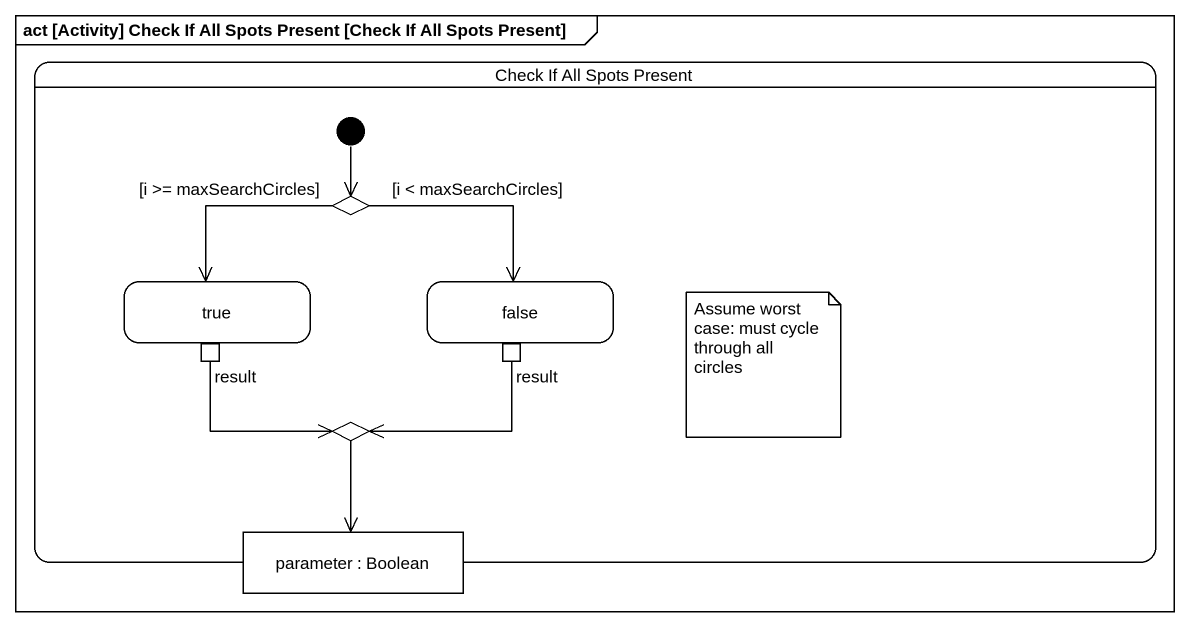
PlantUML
@startuml
mainframe act [Activity] Check If All Spots Present [Check If All Spots Present]
hide empty description
state "Check If All Spots Present" as Check_If_All_Spots_Present {
  state choice1 <<choice>>
  state true {
    state result <<outputPin>>
  }
  state false {
    state "result" as result_2 <<outputPin>>
  }
  state choice2 <<choice>>
  state "parameter : Boolean" as parameter <<object>>
  [*] --> choice1
}
choice1 --> true : [i >= maxSearchCircles]
choice1 --> false : [i < maxSearchCircles]
result -right-> choice2
result_2 -left-> choice2
choice2 --> parameter
note as N1
  Assume worst case: must cycle through all circles
end note
@enduml
